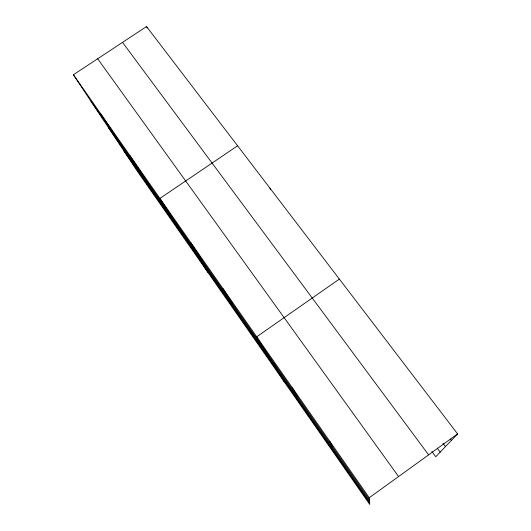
<?xml version="1.0" encoding="UTF-8"?>
<svg xmlns="http://www.w3.org/2000/svg" width="531" height="531" viewBox="0 0 531 531"><rect width="100%" height="100%" fill="white"/><g stroke="black" fill="none" stroke-linecap="round" stroke-linejoin="round"><path stroke-width="0.8" d="M73.404 74.758L369.244 497.746L369.782 504.45L137.569 171.513L73.404 74.758L146.536 26.55L457.596 433.913L435.759 456.74L431.849 451.496M369.244 497.746L457.596 433.913M339.375 279.087L256.685 336.807L284.244 381.809M237.589 145.793L159.891 198.421L207.973 272.456M450.394 439.084L451.39 440.405M442.987 443.332L445.456 446.604M437.245 448.164L440.192 452.1M122.515 42.38L428.617 454.848M97.651 58.768L398.582 476.553M91 101.295L369.397 499.651M108.291 127.367L369.543 501.476M124.008 151.069L369.676 503.089M100.91 114.085L117.225 138.823M129.71 155.258L144.611 178.004M190.616 242.342L202.265 260.502M222.841 288.413L232.631 303.958M292.269 387.69L297.738 397.108M329.738 441.261L332.685 447.122M146.536 26.55L147.213 28.043M269.907 188.12L270.372 189.653"/></g></svg>
